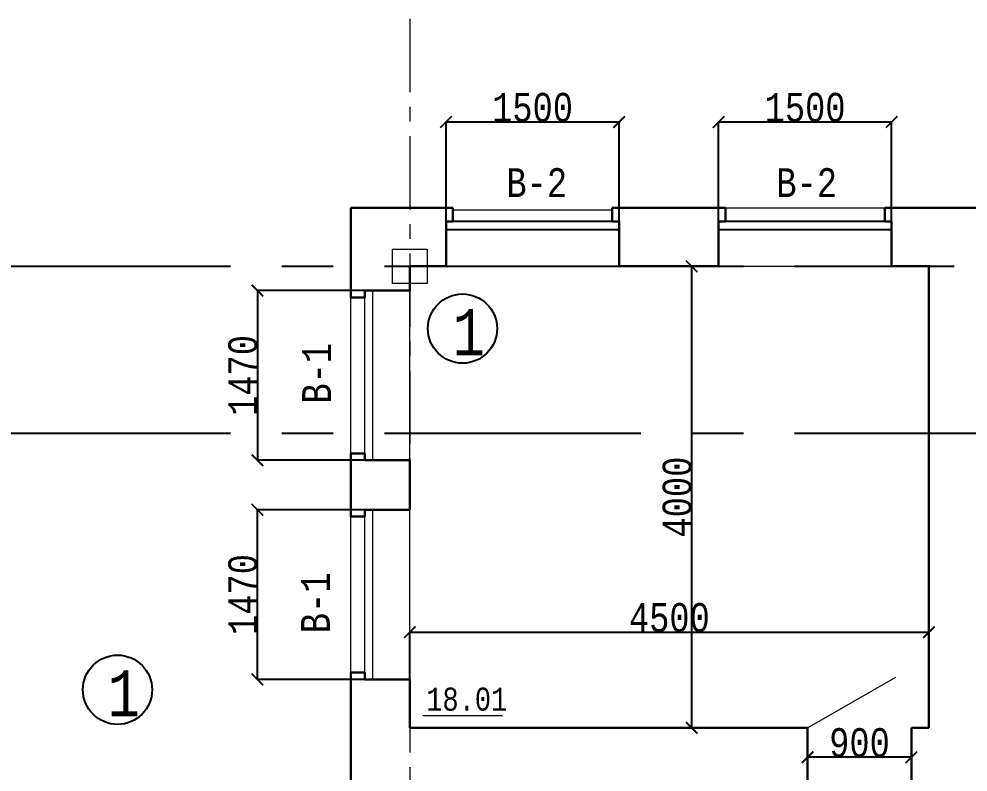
# Model space of a CAD drawing. Header units: millimetres. Extents: x -689206 to 4969298, y -1019800 to 703299.
# Drawn here: x 57056 to 65281, y 13087 to 19613 of the extents above; entities that cross this region are included whole.
import ezdxf

# ---------------------------------------------------------------- set-up
doc = ezdxf.new("R2010")
doc.units = ezdxf.units.MM
doc.linetypes.add('осеваяX2', pattern=[101.6, 63.5, -12.7, 12.7, -12.7])
for name, color, linetype, lineweight in [('несущие', 7, 'Continuous', 30), ('РАЗМЕРЫ', 7, 'Continuous', 9), ('Слой1', 7, 'Continuous', 30), ('стены', 7, 'Continuous', 20)]:
    doc.layers.add(name, color=color, linetype=linetype, lineweight=lineweight)
doc.layers.add('четотам', color=7, linetype='Continuous')
doc.styles.add('Аннотативный', font='isocteur.ttf', dxfattribs={"width": 0.7, "height": 250})
doc.dimstyles.new('Аннотативный', dxfattribs={"dimscale": 0, "dimtxt": 250, "dimasz": 100, "dimexe": 1.25, "dimexo": 0.625, "dimtad": 1, "dimdec": 0, "dimtxsty": 'Аннотативный', "dimblk": 'ARCHTICK', "dimcen": 2.5, "dimadec": 0, "dimazin": 0, "dimtfac": 1, "dimtdec": 0, "dimtmove": 0, "dimatfit": 3, "dimfxl": 1, "dimarcsym": 0})

# ---------------------------------------------------------------- blocks, each defined once
blk = doc.blocks.new('_ArchTick')
at = {"color": 0, "linetype": 'ByBlock', "const_width": 0.15}
blk.add_lwpolyline([(-0.5, -0.5), (0.5, 0.5)], dxfattribs=at)
blk = doc.blocks.new('*D1447')
at = {"layer": 'Defpoints', "color": 0, "lineweight": 20, "transparency": 16777216}
for p in [(63119.1, 18720.1), (63119.1, 17469.7), (64619.1, 17469.7)]:
    blk.add_point(p, dxfattribs=at)
at = {"layer": 'стены', "color": 0, "lineweight": -2, "transparency": 16777216}
for p, q in [((63119.1, 17470.3), (63119.1, 18721.4)), ((64619.1, 18720.1), (63119.1, 18720.1)), ((64619.1, 17470.3), (64619.1, 18721.4))]:
    blk.add_line(p, q, dxfattribs=at)
at = {"layer": 'стены', "color": 0, "lineweight": -2, "transparency": 16777216, "xscale": 100, "yscale": 100, "zscale": 100, "rotation": 180}
blk.add_blockref('_ArchTick', (63119.1, 18720.1), dxfattribs=at)
at = {"layer": 'стены', "color": 0, "lineweight": -2, "transparency": 16777216, "xscale": 100, "yscale": 100, "zscale": 100}
blk.add_blockref('_ArchTick', (64619.1, 18720.1), dxfattribs=at)
at = {"layer": 'стены', "color": 0, "lineweight": 13, "transparency": 16777216, "insert": (63869.1, 18845.8), "char_height": 250, "attachment_point": 5, "style": 'Аннотативный'}
blk.add_mtext('1500', dxfattribs=at)
blk = doc.blocks.new('*D1448')
at = {"layer": 'Defpoints', "color": 0, "lineweight": 20, "transparency": 16777216}
for p in [(60757, 18720.1), (60757, 17469.7), (62257, 17469.7)]:
    blk.add_point(p, dxfattribs=at)
at = {"layer": 'стены', "color": 0, "lineweight": -2, "transparency": 16777216}
for p, q in [((60757, 17470.3), (60757, 18721.4)), ((62257, 18720.1), (60757, 18720.1)), ((62257, 17470.3), (62257, 18721.4))]:
    blk.add_line(p, q, dxfattribs=at)
at = {"layer": 'стены', "color": 0, "lineweight": -2, "transparency": 16777216, "xscale": 100, "yscale": 100, "zscale": 100, "rotation": 180}
blk.add_blockref('_ArchTick', (60757, 18720.1), dxfattribs=at)
at = {"layer": 'стены', "color": 0, "lineweight": -2, "transparency": 16777216, "xscale": 100, "yscale": 100, "zscale": 100}
blk.add_blockref('_ArchTick', (62257, 18720.1), dxfattribs=at)
at = {"layer": 'стены', "color": 0, "lineweight": 13, "transparency": 16777216, "insert": (61507, 18845.8), "char_height": 250, "attachment_point": 5, "style": 'Аннотативный'}
blk.add_mtext('1500', dxfattribs=at)
blk = doc.blocks.new('*D1452')
at = {"layer": 'Defpoints', "color": 0, "lineweight": 20, "transparency": 16777216}
for p in [(60442.7, 17259.1), (59122.6, 15788.7), (60442.7, 15788.7)]:
    blk.add_point(p, dxfattribs=at)
at = {"layer": 'РАЗМЕРЫ', "color": 0, "lineweight": -2, "transparency": 16777216}
for p, q in [((60442.1, 17259.1), (59121.3, 17259.1)), ((59122.6, 17259.1), (59122.6, 15788.7)), ((60442.1, 15788.7), (59121.3, 15788.7))]:
    blk.add_line(p, q, dxfattribs=at)
at = {"layer": 'РАЗМЕРЫ', "color": 0, "lineweight": -2, "transparency": 16777216, "xscale": 100, "yscale": 100, "zscale": 100}
for p, rotation in [((59122.6, 17259.1), 90), ((59122.6, 15788.7), 270)]:
    blk.add_blockref('_ArchTick', p, dxfattribs=dict(at, rotation=rotation))
at = {"layer": 'РАЗМЕРЫ', "color": 0, "lineweight": 13, "transparency": 16777216, "insert": (58997, 16523.9), "char_height": 250, "attachment_point": 5, "rotation": 90, "style": 'Аннотативный'}
blk.add_mtext('1470', dxfattribs=at)
blk = doc.blocks.new('*D1453')
at = {"layer": 'Defpoints', "color": 0, "lineweight": 20, "transparency": 16777216}
for p in [(59122.6, 15360.7), (60442.7, 15360.7), (60442.7, 13890.3)]:
    blk.add_point(p, dxfattribs=at)
at = {"layer": 'РАЗМЕРЫ', "color": 0, "lineweight": -2, "transparency": 16777216}
for p, q in [((60442.1, 15360.7), (59121.3, 15360.7)), ((59122.6, 13890.3), (59122.6, 15360.7)), ((60442.1, 13890.3), (59121.3, 13890.3))]:
    blk.add_line(p, q, dxfattribs=at)
at = {"layer": 'РАЗМЕРЫ', "color": 0, "lineweight": -2, "transparency": 16777216, "xscale": 100, "yscale": 100, "zscale": 100}
for p, rotation in [((59122.6, 15360.7), 90), ((59122.6, 13890.3), 270)]:
    blk.add_blockref('_ArchTick', p, dxfattribs=dict(at, rotation=rotation))
at = {"layer": 'РАЗМЕРЫ', "color": 0, "lineweight": 13, "transparency": 16777216, "insert": (58997, 14625.5), "char_height": 250, "attachment_point": 5, "rotation": 90, "style": 'Аннотативный'}
blk.add_mtext('1470', dxfattribs=at)
blk = doc.blocks.new('*D1501')
at = {"layer": 'Defpoints', "color": 0, "lineweight": 20, "transparency": 16777216}
for p in [(62886.7, 17469.7), (62987, 17469.7), (62987, 13469.7)]:
    blk.add_point(p, dxfattribs=at)
at = {"layer": 'РАЗМЕРЫ', "color": 0, "lineweight": -2, "transparency": 16777216}
for p, q in [((62986.4, 17469.7), (62885.5, 17469.7)), ((62886.7, 13469.7), (62886.7, 17469.7)), ((62986.4, 13469.7), (62885.5, 13469.7))]:
    blk.add_line(p, q, dxfattribs=at)
at = {"layer": 'РАЗМЕРЫ', "color": 0, "lineweight": -2, "transparency": 16777216, "xscale": 100, "yscale": 100, "zscale": 100}
for p, rotation in [((62886.7, 17469.7), 90), ((62886.7, 13469.7), 270)]:
    blk.add_blockref('_ArchTick', p, dxfattribs=dict(at, rotation=rotation))
at = {"layer": 'РАЗМЕРЫ', "color": 0, "lineweight": 13, "transparency": 16777216, "insert": (62761.1, 15469.7), "char_height": 250, "attachment_point": 5, "rotation": 90, "style": 'Аннотативный'}
blk.add_mtext('4000', dxfattribs=at)
blk = doc.blocks.new('*D1502')
at = {"layer": 'Defpoints', "color": 0, "lineweight": 20, "transparency": 16777216}
for p in [(64942.8, 14298.8), (60442.7, 13469.7), (64942.8, 13469.7)]:
    blk.add_point(p, dxfattribs=at)
at = {"layer": 'РАЗМЕРЫ', "color": 0, "lineweight": -2, "transparency": 16777216}
for p, q in [((60442.7, 13470.3), (60442.7, 14300)), ((60442.7, 14298.8), (64942.8, 14298.8)), ((64942.8, 13470.3), (64942.8, 14300))]:
    blk.add_line(p, q, dxfattribs=at)
at = {"layer": 'РАЗМЕРЫ', "color": 0, "lineweight": -2, "transparency": 16777216, "xscale": 100, "yscale": 100, "zscale": 100, "rotation": 180}
blk.add_blockref('_ArchTick', (60442.7, 14298.8), dxfattribs=at)
at = {"layer": 'РАЗМЕРЫ', "color": 0, "lineweight": -2, "transparency": 16777216, "xscale": 100, "yscale": 100, "zscale": 100}
blk.add_blockref('_ArchTick', (64942.8, 14298.8), dxfattribs=at)
at = {"layer": 'РАЗМЕРЫ', "color": 0, "lineweight": 13, "transparency": 16777216, "insert": (62692.7, 14424.4), "char_height": 250, "attachment_point": 5, "style": 'Аннотативный'}
blk.add_mtext('4500', dxfattribs=at)
blk = doc.blocks.new('*D1548')
at = {"layer": 'Defpoints', "color": 0, "linetype": 'ByBlock', "lineweight": 20, "transparency": 16777216}
for p in [(63890.8, 13214.7), (63890.8, 13214.7), (64790.8, 13214.7)]:
    blk.add_point(p, dxfattribs=at)
at = {"layer": 'РАЗМЕРЫ', "color": 0, "linetype": 'ByBlock', "lineweight": -2, "transparency": 16777216}
for p, q in [((63890.8, 13215.3), (63890.8, 13215.9)), ((64790.8, 13214.7), (63890.8, 13214.7)), ((64790.8, 13215.3), (64790.8, 13215.9))]:
    blk.add_line(p, q, dxfattribs=at)
at = {"layer": 'РАЗМЕРЫ', "color": 0, "linetype": 'ByBlock', "lineweight": -2, "transparency": 16777216, "xscale": 100, "yscale": 100, "zscale": 100, "rotation": 180}
blk.add_blockref('_ArchTick', (63890.8, 13214.7), dxfattribs=at)
at = {"layer": 'РАЗМЕРЫ', "color": 0, "linetype": 'ByBlock', "lineweight": -2, "transparency": 16777216, "xscale": 100, "yscale": 100, "zscale": 100}
blk.add_blockref('_ArchTick', (64790.8, 13214.7), dxfattribs=at)
at = {"layer": 'РАЗМЕРЫ', "color": 0, "linetype": 'ByBlock', "lineweight": 13, "transparency": 16777216, "insert": (64340.8, 13340.3), "char_height": 250, "attachment_point": 5, "style": 'Аннотативный'}
blk.add_mtext('900', dxfattribs=at)

msp = doc.modelspace()

# ---------------------------------------------------------------- linework, layer by layer
at = {"layer": 'несущие', "color": 18, "linetype": 'ByBlock', "lineweight": 30, "true_color": 0x000000}
for p, q in [((59932.7, 17977.7), (60817, 17977.7)), ((60817, 17857.7), (60817, 17977.7)), ((60817, 17977.7), (60817, 17857.7)), ((62197, 17977.7), (63179.1, 17977.7)), ((64559.1, 17977.7), (65460.8, 17977.7))]:
    msp.add_line(p, q, dxfattribs=at)
at = {"layer": 'РАЗМЕРЫ'}
for p, q in [((60817, 17957.8), (62197, 17957.8)), ((63179.1, 17977.7), (64559.1, 17977.7)), ((62257, 17469.7), (60757, 17469.7)), ((63119.1, 17469.7), (64619.1, 17469.7)), ((59932.7, 15848.7), (59932.7, 17199.1)), ((60052.7, 15848.7), (60052.7, 17199.1)), ((60122.7, 15788.7), (60122.7, 17259.1)), ((60442.7, 15788.7), (60442.7, 17259.1)), ((59932.7, 13950.3), (59932.7, 15300.7)), ((60052.7, 13950.3), (60052.7, 15300.7)), ((60122.7, 13890.3), (60122.7, 15360.7)), ((60442.7, 13890.3), (60442.7, 15360.7)), ((60556.5, 13576.2), (61245.8, 13576.2))]:
    msp.add_line(p, q, dxfattribs=at)
at = {"layer": 'Слой1'}
for p, q in [((60052.7, 17199.1), (59932.7, 17199.1)), ((60052.7, 17259.1), (60442.7, 17259.1)), ((60052.7, 17199.1), (60052.7, 17259.1)), ((60052.7, 15848.7), (59932.7, 15848.7)), ((60052.7, 15848.7), (60052.7, 15788.7)), ((60052.7, 15788.7), (60442.7, 15788.7))]:
    msp.add_line(p, q, dxfattribs=at)
at = {"layer": 'Слой1', "lineweight": 30}
for p, q in [((60052.7, 15300.7), (59932.7, 15300.7)), ((60052.7, 15300.7), (60052.7, 15360.7)), ((60052.7, 15360.7), (60442.7, 15360.7)), ((60052.7, 13950.3), (59932.7, 13950.3)), ((60052.7, 13950.3), (60052.7, 13890.3)), ((60052.7, 13890.3), (60442.7, 13890.3))]:
    msp.add_line(p, q, dxfattribs=at)
at = {"layer": 'стены', "linetype": 'осеваяX2', "ltscale": 10}
for p, q in [((60442.7, 19613.2), (60442.7, 15360.7)), ((60442.7, 13890.3), (60442.7, -13001.3))]:
    msp.add_line(p, q, dxfattribs=at)
at = {"layer": 'стены', "lineweight": 30}
for p, q in [((59932.7, 17199.1), (59932.7, 17977.7)), ((62197, 17857.7), (62197, 17977.7)), ((63179.1, 17857.7), (63179.1, 17977.7)), ((64559.1, 17857.7), (64559.1, 17977.7)), ((60757, 17469.7), (60757, 17857.7)), ((60757, 17857.7), (60817, 17857.7)), ((62257, 17857.7), (62197, 17857.7)), ((62257, 17469.7), (62257, 17857.7)), ((63119.1, 17469.7), (63119.1, 17857.7)), ((63119.1, 17857.7), (63179.1, 17857.7)), ((64619.1, 17857.7), (64559.1, 17857.7)), ((64619.1, 17469.7), (64619.1, 17857.7)), ((60757, 17469.7), (60442.7, 17469.7)), ((60442.7, 17255.7), (60442.7, 17469.7)), ((63119.1, 17469.7), (62257, 17469.7)), ((64950.8, 17469.7), (64619.1, 17469.7)), ((64942.8, 17469.7), (64942.8, 13469.7)), ((59932.7, 15300.7), (59932.7, 15848.7)), ((60442.7, 15360.7), (60442.7, 15788.7)), ((59932.7, 12779.3), (59932.7, 13950.3)), ((60442.7, 13469.7), (60442.7, 13890.3)), ((63890.8, 13469.7), (60442.7, 13469.7)), ((63890.8, 12959.7), (63890.8, 13469.7)), ((64942.8, 13469.7), (64790.8, 13469.7)), ((64790.8, 12959.7), (64790.8, 13469.7))]:
    msp.add_line(p, q, dxfattribs=at)
at = {"layer": 'стены', "color": 7, "lineweight": 30, "true_color": 0xffffff}
for p, q in [((59932.7, 17977.7), (60817, 17977.7)), ((60817, 17857.7), (60817, 17977.7)), ((62197, 17977.7), (63179.1, 17977.7)), ((64559.1, 17977.7), (65460.8, 17977.7))]:
    msp.add_line(p, q, dxfattribs=at)
at = {"layer": 'стены', "lineweight": 25}
for p, q in [((62197, 17857.7), (60757, 17857.7)), ((64559.1, 17857.7), (63119.1, 17857.7)), ((60757, 17787.7), (62257, 17787.7)), ((63119.1, 17787.7), (64619.1, 17787.7))]:
    msp.add_line(p, q, dxfattribs=at)
at = {"layer": 'стены', "color": 152, "lineweight": 30, "true_color": 0x2776bb}
for p, q in [((60757, 17469.7), (60757, 17827.7)), ((62257, 17469.7), (62257, 17827.7)), ((63119.1, 17469.7), (63119.1, 17827.7)), ((64619.1, 17469.7), (64619.1, 17827.7))]:
    msp.add_line(p, q, dxfattribs=at)
at = {"layer": 'стены', "color": 152, "lineweight": 25, "true_color": 0x2776bb}
msp.add_line((63119.1, 17469.7), (63119.1, 17724.7), dxfattribs=at)
at = {"layer": 'стены', "linetype": 'осеваяX2', "lineweight": 25, "ltscale": 35}
for p, q in [((42442.7, 17469.7), (65160.8, 17469.7)), ((42442.7, 16024.1), (108442.7, 16024.1))]:
    msp.add_line(p, q, dxfattribs=at)
at = {"layer": 'стены'}
msp.add_line((63890.8, 13469.7), (64654.4, 13910.5), dxfattribs=at)
at = {"layer": 'стены', "lineweight": 20}
msp.add_lwpolyline([(60292.7, 17619.7), (60592.7, 17619.7), (60592.7, 17319.7), (60292.7, 17319.7)], close=True, dxfattribs=at)
at = {"layer": 'четотам'}
for centre in [(60900, 16930), (57910, 13800)]:
    msp.add_circle(centre, 300, dxfattribs=at)

# ---------------------------------------------------------------- texts
at = {"layer": 'РАЗМЕРЫ', "lineweight": 20, "ltscale": 150, "attachment_point": 1, "style": 'Аннотативный'}
for s, insert, char_height, width in [('В-2', (61280, 18320), 250, 922.913), ('В-2', (63620, 18320), 250, 922.913), ('1', (60814.2, 17099.8), 401.1, 1460), ('1', (57824.2, 13969.8), 401.1, 1460)]:
    msp.add_mtext(s, dxfattribs=dict(at, insert=insert, char_height=char_height, width=width))
at = {"layer": 'РАЗМЕРЫ', "lineweight": 20, "ltscale": 150, "char_height": 250, "width": 922.913, "attachment_point": 1, "rotation": 90, "style": 'Аннотативный'}
for insert in [(59510, 16280), (59500, 14290)]:
    msp.add_mtext('В-1', dxfattribs=dict(at, insert=insert))
at = {"layer": 'РАЗМЕРЫ', "insert": (60585.8, 13819), "char_height": 200, "width": 656.117, "attachment_point": 1, "style": 'Аннотативный'}
msp.add_mtext('18.01', dxfattribs=at)

# ---------------------------------------------------------------- dimensions: what is measured, and where the dimension line sits
at = {"layer": 'РАЗМЕРЫ', "lineweight": 13}
for base, p1, p2, picture, middle in [((62886.7, 17469.7), (62987, 13469.7), (62987, 17469.7), '*D1501', (62761.1, 15469.7)), ((59122.6, 15360.7), (60442.7, 13890.3), (60442.7, 15360.7), '*D1453', (58997, 14625.5))]:
    dim = msp.add_linear_dim(base=base, p1=p1, p2=p2, angle=90, dimstyle='Аннотативный', dxfattribs=at)
    dim.commit()
    dim.dimension.update_dxf_attribs({"geometry": picture, "text_midpoint": middle})
dim = msp.add_linear_dim(base=(59122.6, 15788.7), p1=(60442.7, 17259.1), p2=(60442.7, 15788.7), angle=90, dimstyle='Аннотативный', dxfattribs=at)
dim.commit()
dim.dimension.update_dxf_attribs({"geometry": '*D1452', "text_midpoint": (59122.6, 16523.9), "dimtype": 160})
dim = msp.add_linear_dim(base=(64942.8, 14298.8), p1=(60442.7, 13469.7), p2=(64942.8, 13469.7), dimstyle='Аннотативный', dxfattribs=at)
dim.commit()
dim.dimension.update_dxf_attribs({"geometry": '*D1502', "text_midpoint": (62692.7, 14424.4)})
at = {"layer": 'РАЗМЕРЫ', "color": 18, "linetype": 'ByBlock', "lineweight": 13, "true_color": 0x000000}
dim = msp.add_linear_dim(base=(63890.8, 13214.7), p1=(64790.8, 13214.7), p2=(63890.8, 13214.7), dimstyle='Аннотативный', dxfattribs=at)
dim.commit()
dim.dimension.update_dxf_attribs({"geometry": '*D1548', "text_midpoint": (64340.8, 13340.3)})
at = {"layer": 'стены', "lineweight": 13}
for base, p1, p2, picture, middle in [((60757, 18720.1), (62257, 17469.7), (60757, 17469.7), '*D1448', (61507, 18845.8)), ((63119.1, 18720.1), (64619.1, 17469.7), (63119.1, 17469.7), '*D1447', (63869.1, 18845.8))]:
    dim = msp.add_linear_dim(base=base, p1=p1, p2=p2, dimstyle='Аннотативный', dxfattribs=at)
    dim.commit()
    dim.dimension.update_dxf_attribs({"geometry": picture, "text_midpoint": middle})

doc.saveas('drawing.dxf')
